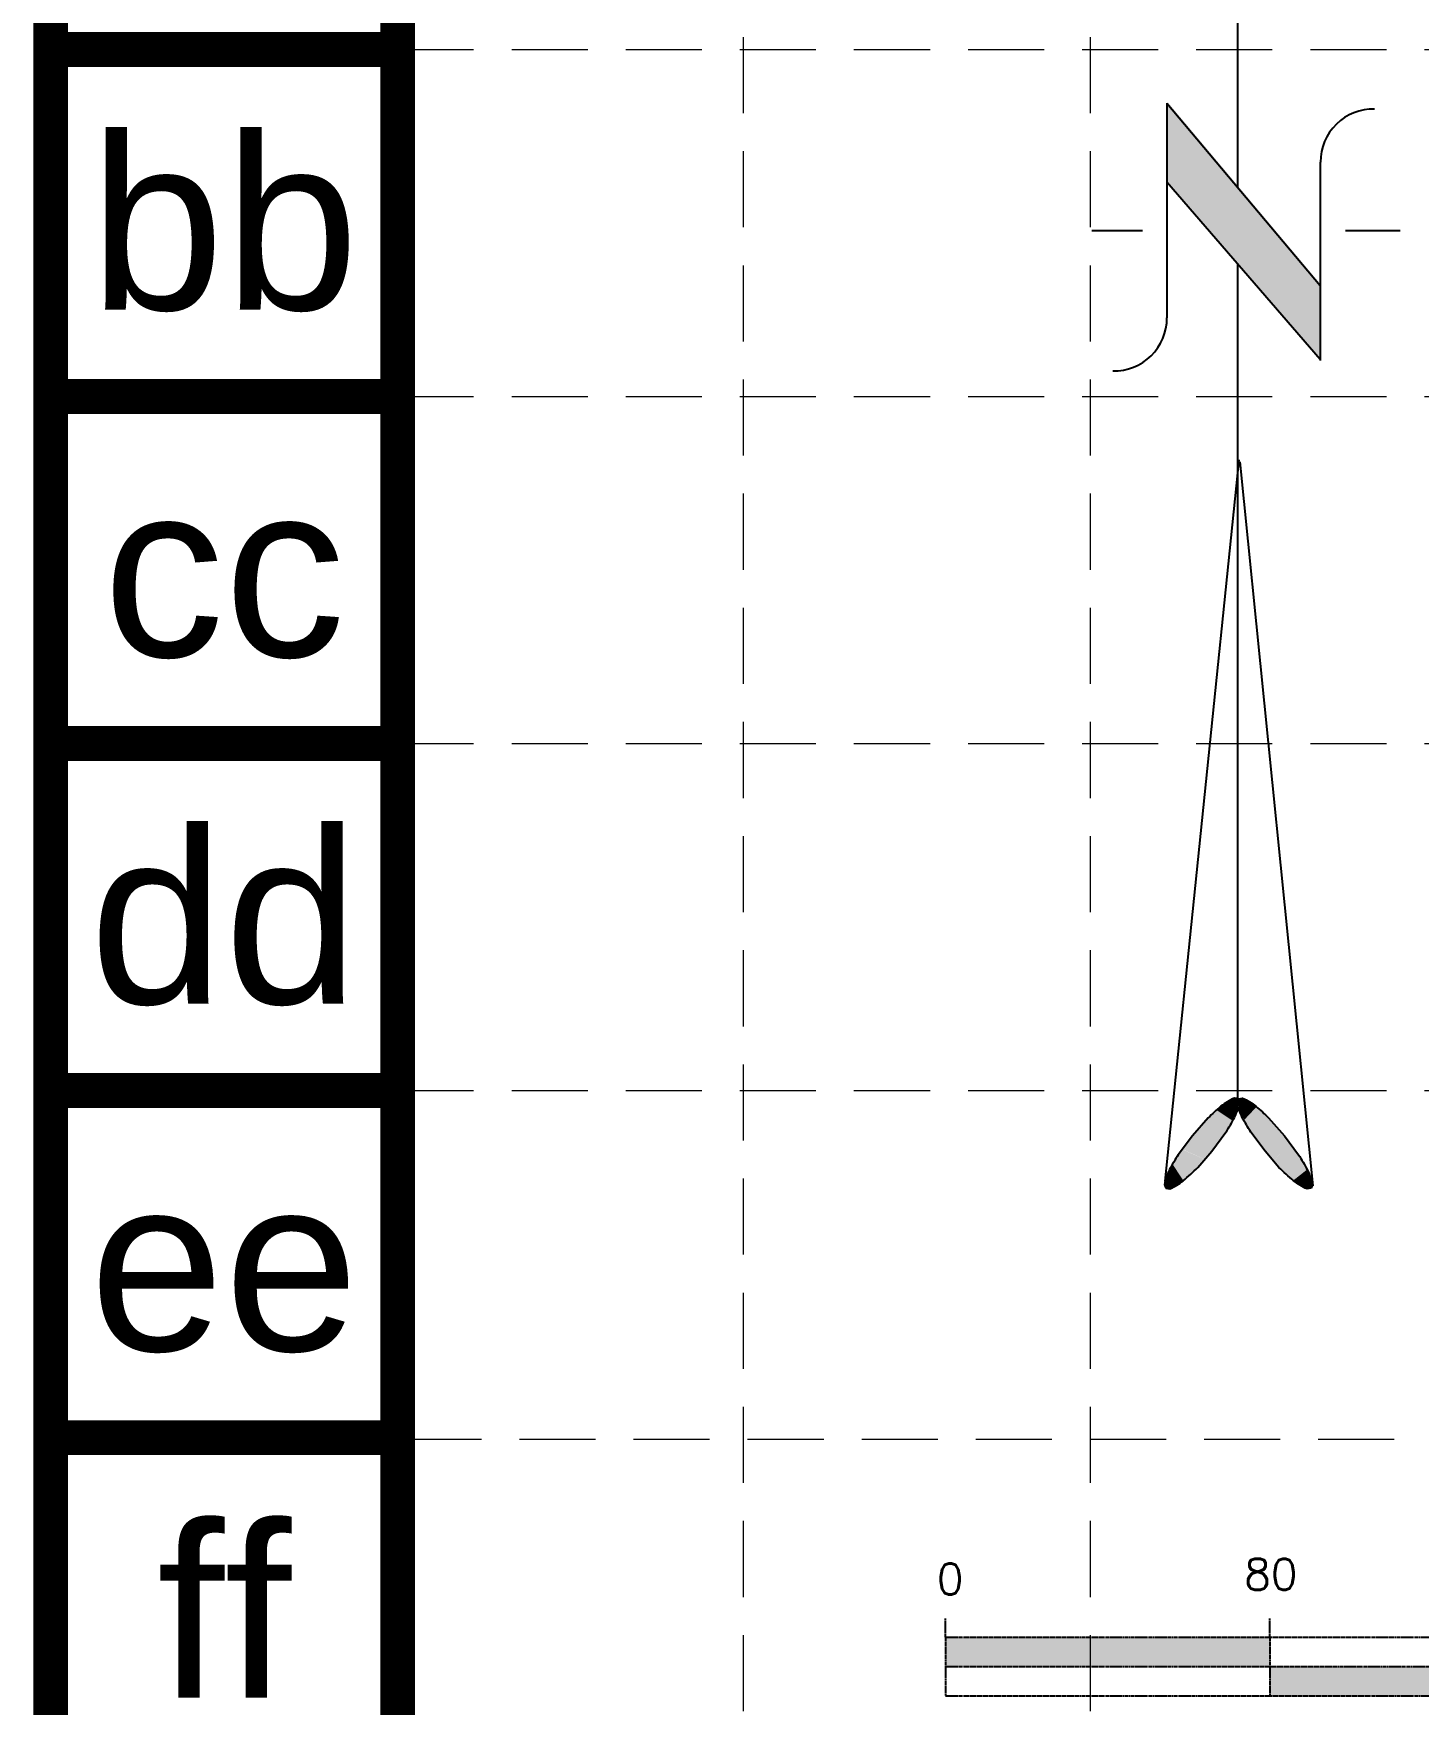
# Model space of a CAD drawing. Header units: inches. Extents: x 43981 to 49538, y 44001 to 47429.
# Drawn here: x 43980.9 to 44322.4, y 44623.1 to 45034.8 of the extents above; entities that cross this region are included whole.
import ezdxf
from ezdxf.enums import TextEntityAlignment as Align

# ---------------------------------------------------------------- set-up
doc = ezdxf.new("R2010")
doc.units = ezdxf.units.IN
doc.header["$MEASUREMENT"] = 0
doc.linetypes.add('FLOWLINE', pattern=[0.7, 0.5, -0.05, 0, -0.05, 0, -0.05, 0, -0.05])
doc.linetypes.add('HIDDEN', pattern=[0.375, 0.25, -0.125])
for name, color, linetype in [('BASE', 7, 'Continuous'), ('GRID', 254, 'HIDDEN'), ('NARROW', 7, 'Continuous'), ('V-100Y-FLD-PLAN-E', 7, 'FLOWLINE')]:
    doc.layers.add(name, color=color, linetype=linetype)
doc.styles.add('L120', font='simplex', dxfattribs={"height": 12})
doc.styles.get("Standard").update_dxf_attribs({"font": 'ARIAL.TTF'})

# ---------------------------------------------------------------- blocks, each defined once
blk = doc.blocks.new('North Arrow')
at = {"layer": 'NARROW'}
for p, q in [((32.433, 3.058), (32.433, 4.631)), ((28.767, -2.092), (34.019, 2.32)), ((36.178, 2.333), (30.465, 2.333)), ((36.157, 2.32), (31.04, -2.092)), ((39.102, 0.007), (59.964, 2.109)), ((31.2, -0.048), (21.659, -0.048)), ((57.454, -0.048), (33.411, -0.048)), ((59.831, -2.142), (39.045, -0.008)), ((57.693, -0.027), (57.769, -0.013)), ((57.765, -0.05), (57.693, -0.027)), ((28.767, -2.092), (34.954, -2.092)), ((32.433, -4.262), (32.433, -2.801))]:
    blk.add_line(p, q, dxfattribs=at)
for points in [[(57.456, -0.031), (57.44, 0.084, -0.066818), (57.675, 0.471, -0.03073), (58.009, 0.837), (58.522, 1.292), (59.073, 1.7, -0.03073), (59.5, 1.951, -0.066818), (59.928, 2.1), (60.037, 2.061)], [(60.037, 2.061), (60.053, 1.946, -0.066818), (59.818, 1.559, -0.03073), (59.434, 1.137), (58.971, 0.738), (58.42, 0.33, -0.03073), (57.993, 0.079, -0.036692), (57.762, -0.017)], [(57.456, -0.035), (57.44, -0.15, 0.066818), (57.675, -0.538, 0.03073), (58.009, -0.904), (58.522, -1.359), (59.073, -1.767, 0.03073), (59.5, -2.017, 0.066818), (59.928, -2.167), (60.037, -2.128)], [(60.037, -2.128), (60.053, -2.013, 0.066818), (59.818, -1.625, 0.03073), (59.434, -1.204), (58.971, -0.804), (58.42, -0.396, 0.03073), (57.993, -0.146, 0.036692), (57.762, -0.049)]]:
    blk.add_lwpolyline(points, format="xyb", dxfattribs=at)
for centre, start, end in [((30.465, 3.863), 178.8769, 270), ((34.954, -3.622), 358.8769, 90)]:
    blk.add_arc(centre, 1.53, start, end, dxfattribs=at)
for points in [[(31.046, -2.093), (36.152, 2.359), (28.747, -2.064), (34.013, 2.359)], [(59.617, 1.336), (59.276, 1.823), (59.81, 1.551), (59.493, 1.954)], [(59.81, 1.551), (59.493, 1.954), (59.931, 1.73), (59.695, 2.04)], [(59.931, 1.73), (59.695, 2.04), (60.053, 1.942), (59.931, 2.103)], [(60.053, 1.942), (59.931, 2.103), (60.036, 2.064)], [(59.264, 0.996), (58.694, 1.42), (59.447, 1.15), (59.003, 1.649)], [(59.447, 1.15), (59.003, 1.649), (59.617, 1.336), (59.276, 1.823)], [(58.029, 0.857), (58.518, 0.406), (58.26, 1.069), (58.73, 0.566)], [(58.26, 1.069), (58.73, 0.566), (58.518, 1.297), (59.049, 0.811)], [(58.518, 1.297), (59.049, 0.811), (58.696, 1.423), (59.261, 0.995)], [(57.6, 0.389), (57.94, 0.063), (57.682, 0.498), (58.07, 0.132)], [(57.682, 0.498), (58.07, 0.132), (57.838, 0.664), (58.295, 0.258)], [(57.838, 0.664), (58.295, 0.258), (58.029, 0.857), (58.518, 0.406)], [(57.444, 0.08), (57.695, -0.011), (57.498, 0.212), (57.771, -0.011)], [(57.45, -0.04), (57.689, -0.017), (57.444, 0.08), (57.695, -0.011)], [(57.498, 0.212), (57.771, -0.011), (57.6, 0.389), (57.94, 0.063)], [(57.437, -0.142), (57.689, -0.022), (57.45, -0.04), (57.689, -0.017)], [(57.457, -0.193), (57.695, -0.028), (57.437, -0.142), (57.689, -0.022)], [(57.526, -0.326), (57.764, -0.051), (57.457, -0.193), (57.695, -0.028)], [(57.634, -0.48), (57.901, -0.102), (57.526, -0.326), (57.764, -0.051)], [(57.784, -0.662), (58.091, -0.2), (57.634, -0.48), (57.901, -0.102)], [(57.975, -0.874), (58.336, -0.348), (57.784, -0.662), (58.091, -0.2)], [(58.241, -1.114), (58.614, -0.542), (57.975, -0.874), (58.336, -0.348)], [(58.614, -1.434), (58.927, -0.771), (58.241, -1.114), (58.614, -0.542)], [(58.914, -1.645), (59.2, -1.005), (58.614, -1.434), (58.927, -0.771)], [(59.118, -1.794), (59.57, -1.355), (58.918, -1.652), (59.2, -1.012)], [(59.348, -1.928), (59.813, -1.622), (59.118, -1.794), (59.57, -1.355)], [(59.537, -1.325), (59.414, -1.184), (59.208, -1.014)], [(59.583, -2.052), (59.928, -1.787), (59.348, -1.928), (59.813, -1.622)], [(59.783, -2.125), (60.046, -2.008), (59.583, -2.052), (59.928, -1.787)], [(59.923, -2.167), (60.038, -2.132), (59.783, -2.125), (60.046, -2.008)]]:
    blk.add_solid(points, dxfattribs=at)
blk = doc.blocks.new('A$C67AE6006')
h = blk.add_hatch(color=7)
h.paths.add_polyline_path([(82.09, 7.2), (82.09, 14.41), (2.12, 14.41), (2.12, 7.2)])
h.paths.add_polyline_path([(82.09, 7.2), (82.09, 0), (162.06, 0), (162.06, 7.2)])
h.paths.add_polyline_path([(162.06, 14.41), (162.06, 7.2), (242.03, 7.2), (242.03, 14.41)])
at = {"color": 7}
for p, q in [((2.12, 14.41), (2.12, 19.21)), ((82.09, 14.41), (82.09, 19.21)), ((162.06, 14.41), (162.06, 19.21)), ((242.03, 14.41), (242.03, 19.21)), ((2.12, 14.41), (82.09, 14.41)), ((2.12, 14.41), (2.12, 0)), ((82.09, 14.41), (242.03, 14.41)), ((82.09, 14.41), (82.09, 0)), ((162.06, 14.41), (162.06, 0)), ((242.03, 14.41), (242.03, 0)), ((2.12, 7.2), (242.03, 7.2)), ((2.12, 0), (82.09, 0)), ((82.09, 0), (242.03, 0))]:
    blk.add_line(p, q, dxfattribs=at)
at = {"color": 7, "style": 'L120'}
for s, height, p in [('80', 7.677, (75.8, 26.1)), ('0', 7.68, (0, 24.93)), ('160', 7.677, (155.84, 24.93)), ('240', 7.677, (233.24, 24.93))]:
    blk.add_text(s, height=height, dxfattribs=at).set_placement(p)

msp = doc.modelspace()

# ---------------------------------------------------------------- linework, layer by layer
at = {"layer": 'BASE', "const_width": 8.55}
for points in [[(43985.19, 44004.89), (49457.19, 44004.89), (49457.19, 47424.89), (43985.19, 47424.89)], [(44070.69, 44090.39), (49371.69, 44090.39), (49371.69, 47339.39), (44070.69, 47339.39)]]:
    msp.add_lwpolyline(points, close=True, dxfattribs=at)
for points in [[(44070.69, 45030.89), (43985.19, 45030.89)], [(44070.69, 44945.39), (43985.19, 44945.39)], [(44070.69, 44859.89), (43985.19, 44859.89)], [(44070.69, 44774.39), (43985.19, 44774.39)], [(44070.69, 44688.89), (43985.19, 44688.89)]]:
    msp.add_lwpolyline(points, dxfattribs=at)
at = {"layer": 'GRID', "color": 252, "linetype": 'HIDDEN', "lineweight": 0, "ltscale": 75}
for p, q in [((44155.91, 47340.2), (44155.91, 44346.51)), ((44241.41, 47340.2), (44241.41, 44346.51)), ((44070.69, 45030.89), (49371.69, 45030.89)), ((44070.69, 44945.39), (49371.69, 44945.39)), ((44070.69, 44859.89), (49371.69, 44859.89)), ((44070.69, 44774.39), (49371.69, 44774.39)), ((44072.61, 44688.51), (49373.61, 44688.51))]:
    msp.add_line(p, q, dxfattribs=at)

# ---------------------------------------------------------------- block references
at = {"layer": 'BASE', "xscale": 8.55000000000291, "yscale": 8.55000000000291, "zscale": 8.550000000000182, "rotation": 270}
msp.add_blockref('North Arrow', (44278.24, 45263.62), dxfattribs=at)
at = {"layer": 'V-100Y-FLD-PLAN-E'}
msp.add_blockref('A$C67AE6006', (44203.6, 44625.25), dxfattribs=at)

# ---------------------------------------------------------------- texts
at = {"layer": 'BASE'}
for s, p in [('bb', (44027.94, 44988.14)), ('cc', (44027.94, 44902.64)), ('dd', (44027.94, 44817.14)), ('ee', (44027.94, 44731.64)), ('ff', (44027.94, 44646.14))]:
    msp.add_text(s, height=42.75, dxfattribs=at).set_placement(p, align=Align.MIDDLE_CENTER)

doc.saveas('drawing.dxf')
